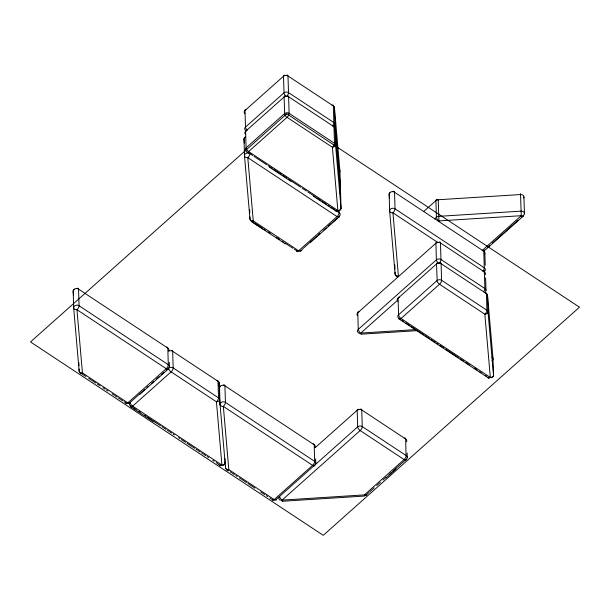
<?xml version="1.0" encoding="UTF-8"?>
<svg xmlns="http://www.w3.org/2000/svg" width="610" height="610" viewBox="0 0 610 610"><rect width="100%" height="100%" fill="white"/><g stroke="black" fill="none" stroke-linecap="round" stroke-linejoin="round"><path stroke-width="0.91" d="M144.578 389.592L130.159 402.417L130.037 403.08A2.89 1.365 48.3 0 1 129.671 403.401L128.946 403.401A3.629 1.716 48.3 0 1 128.146 403.096L82.442 372.931A3.241 2.074 -5 0 1 79.14 371.063L73.665 307.837L73.169 291.237A3.241 2.493 -1.7 0 1 74.969 288.82A3.241 2.493 -1.7 0 1 78.545 289.132L167.803 348.089A3.241 2.493 -1.7 0 1 168.68 350.872M303.391 248.201L300.86 251.007A2.89 1.365 48.3 0 1 300.494 251.32L299.769 251.328A3.629 1.716 48.3 0 1 298.976 251.015L253.264 220.85A3.241 2.074 -5 0 1 249.97 218.982L244.488 155.756L244 139.156A3.241 2.493 -1.7 0 1 245.594 136.823M437.606 242.406A3.241 1.533 48.3 0 0 435.898 243.237L357.78 312.785L358.268 329.385L359.046 331.39A2.707 1.327 48.4 0 0 359.534 332L360.937 333.906M225.029 460.71L225.09 462.784A3.241 2.074 -5 0 1 221.918 465.064L220.828 465.788A2.707 1.197 -57.7 0 1 220.408 465.849L216.237 462.586M364.559 496.052L282.209 501.267L282.216 500.513A3.241 2.493 -1.7 0 1 281.5 500.497M282.194 501.237L282.064 500.108L280.821 499.049A2.707 1.327 48.4 0 1 280.348 498.431L279.563 496.418A3.241 2.493 -1.7 0 0 280.387 500.208M360.922 334.211L417.697 330.62M276.536 499.369L276.414 499.773A2.89 1.365 48.3 0 1 276.048 500.086L275.323 500.093A3.629 1.716 48.3 0 1 274.531 499.788L228.819 469.624A3.241 2.074 -5 0 1 225.525 467.748L219.615 399.558L219.12 382.958A3.241 2.493 -1.7 0 0 218.022 381.265A3.241 1.403 -56.6 0 0 216.901 380.419M437.583 199.775A3.241 1.533 48.3 0 0 435.921 200.621L436.409 217.221A3.241 1.533 48.3 0 0 438.918 220.912L521.268 215.696L522.495 216.275A2.707 1.25 47.2 0 0 522.961 216.291L523.639 215.231A3.241 2.493 -1.7 0 0 524.112 212.486A3.241 2.493 -1.7 0 0 520.986 211.136L438.636 216.352A3.241 2.493 -1.7 0 0 436.409 217.221L434.556 218.876M523.319 216.1L483.966 251.106M146.979 387.449L148.177 386.382M151.783 383.171L153.583 381.57M156.587 378.894L158.989 376.759M161.391 374.616L163.793 372.481M166.195 370.339L168.596 368.204A3.241 2.493 -1.7 0 1 173.171 367.914L218.517 397.865A3.241 2.493 -1.7 0 1 219.615 399.558A3.241 2.074 -5 0 1 216.443 401.837L221.918 465.064L132.66 406.108A3.241 1.533 48.3 0 1 130.159 402.417A3.241 2.493 -1.7 0 1 128.908 403.111M303.986 247.668L317.2 235.902M318.405 234.835L320.204 233.233M323.208 230.557L326.213 227.881M328.012 226.279L331.611 223.069M332.816 222.002L337.017 218.258M338.222 217.19L339.419 216.123A3.241 2.493 -1.7 0 0 339.114 212.608L339.053 210.534M139.522 394.632L168.337 368.989M310.345 242.551L339.16 216.908M424.141 211.113L435.921 200.621A3.241 2.493 -1.7 0 1 438.148 199.752L520.498 194.544A3.241 2.493 -1.7 0 1 523.654 198.029M397.743 300.158L360.769 333.068L415.669 329.591M482.205 250.474L521.268 215.696L520.498 193.805L520.589 194.323M483.189 251.251L484.584 250.008M487.375 247.523L489.464 245.662M492.255 243.177L518.065 220.202M521.55 217.099L523.639 215.231M315.339 447.526L357.193 410.271A3.241 1.533 48.3 0 1 358.901 409.447M276.543 499.11L357.681 426.87A3.241 2.493 -1.7 0 1 362.256 426.581L406.176 455.586A3.241 2.493 -1.7 0 1 406.481 459.101L392.832 471.248M365.642 495.091A3.241 2.493 -1.7 0 0 366.793 494.428L369.271 492.224M369.889 491.668L374.235 487.809M376.713 485.598L380.434 482.289M382.912 480.078L386.016 477.317M389.111 474.557L391.597 472.346M386.138 477.752L396.035 468.945M168.612 350.636L168.932 350.559A2.89 1.365 48.3 0 1 169.13 350.567M438.277 263.162L438.003 263.055A2.89 1.365 48.3 0 0 437.339 262.94L436.783 263.185A3.629 1.716 48.3 0 0 436.539 263.695L437.179 281.439A2.89 1.365 48.3 0 0 437.583 282.262L438.331 283.238A3.629 1.716 48.3 0 0 439.147 284.001L484.851 314.219L490.333 377.445L489.243 378.162A2.707 1.197 -57.7 0 1 488.824 378.223L399.138 319.045M437.568 242.3L392.939 212.821A3.241 2.074 -5 0 1 389.637 210.953L389.149 194.354A3.241 2.074 -5 0 1 390.049 192.829M248.499 152.759L252.647 155.497M254.042 156.419L255.476 157.365M256.139 157.799L266.631 164.73M267.988 165.63L272.212 168.413M273.57 169.313L281.279 174.407M282.674 175.322L286.814 178.067M288.248 179.012L300.799 187.3M302.156 188.2L306.38 190.983M307.737 191.883L310.528 193.728M311.26 194.209L312.656 195.131M313.319 195.566L315.446 196.977M316.803 197.869L321.02 200.66M322.385 201.552L326.563 204.319M327.959 205.242L329.392 206.188M330.75 207.08L334.966 209.87M336.331 210.77L339.114 212.608A3.241 1.403 -56.6 0 1 337.04 216.588L298.61 250.802A3.241 1.403 -56.6 0 1 296.414 250.626A3.241 2.493 -1.7 0 0 298.092 251.198M269.414 167.14L291.153 181.505M249.909 216.908L249.97 218.982A3.241 2.493 -1.7 0 0 251.068 220.683L253.196 222.086M254.614 223.016L259.57 226.295M260.279 226.76L262.407 228.171M263.817 229.101L265.236 230.039M268.072 231.907L270.2 233.317M276.574 237.526L279.41 239.394M282.239 241.27L283.658 242.208M285.076 243.138L287.912 245.014M288.621 245.479L290.032 246.417M290.741 246.882L292.869 248.293M294.287 249.223L295.705 250.161M491.263 377.727A3.241 2.493 -1.7 0 0 493.505 375.165L493.017 358.566L487.535 295.339A3.241 2.493 -1.7 0 0 486.437 293.646L441.091 263.695A3.241 2.493 -1.7 0 0 436.516 263.985L398.078 298.198L398.574 314.798A3.241 2.493 -1.7 0 0 398.879 318.313L400.968 319.693M402.364 320.616L403.759 321.539M405.848 322.919L410.034 325.679M411.43 326.602L415.616 329.362M416.31 329.827L421.19 333.052M421.891 333.51L423.98 334.89M425.376 335.813L426.771 336.735M427.465 337.193L429.562 338.58M430.957 339.495L432.353 340.418M433.047 340.883L435.136 342.263M436.531 343.186L437.927 344.101M440.024 345.489L443.508 347.791M445.597 349.172L458.148 357.46M460.245 358.84L463.73 361.15M465.819 362.531L469.311 364.833M474.191 368.059L476.982 369.896M479.765 371.742L481.16 372.664M485.346 375.424L486.742 376.347M251.511 221.537L285.305 243.863M79.079 368.989L79.14 371.063A3.241 2.493 -1.7 0 0 80.245 372.756L85.911 376.5M88.747 378.375L90.867 379.778M91.576 380.243L95.831 383.057M97.249 383.987L100.078 385.863M102.915 387.731L105.042 389.142M106.46 390.072L107.871 391.01M112.126 393.816L114.253 395.219M114.962 395.692L117.082 397.095M118.5 398.033L119.918 398.963M120.627 399.436L122.755 400.839M124.165 401.776L125.584 402.707M130.159 402.417A3.241 2.493 -1.7 0 0 130.464 405.932L131.859 406.855M133.254 407.777L136.045 409.615M138.836 411.46L140.231 412.383M144.41 415.143L145.805 416.066M147.201 416.988L151.387 419.749M152.782 420.671L157.662 423.897M158.356 424.354L160.453 425.742M161.848 426.657L163.244 427.579M163.938 428.045L166.027 429.425M167.422 430.347L168.817 431.262M169.519 431.728L171.608 433.108M173.004 434.03L174.399 434.953M178.577 437.713L179.973 438.636M181.368 439.558L185.554 442.319M186.95 443.241L191.83 446.467M192.531 446.924L194.62 448.304M196.016 449.227L197.411 450.149M198.105 450.607L200.202 451.995M201.59 452.917L202.985 453.832M203.687 454.297L205.776 455.678M207.171 456.6L208.567 457.523M212.753 460.283L214.148 461.206M225.464 465.674L225.525 467.748A3.241 2.493 -1.7 0 0 226.623 469.448L228.75 470.851M230.168 471.789L231.587 472.719M232.288 473.192L234.415 474.595M235.834 475.533L237.252 476.463M239.379 477.874L240.79 478.804M241.499 479.277L243.626 480.68M244.335 481.145L246.463 482.548M247.881 483.486L254.965 488.168M260.63 491.912L264.885 494.718M266.303 495.655L267.714 496.593M269.841 497.996L271.259 498.927M313.418 196.206L336.346 211.289A2.707 1.197 -57.7 0 0 336.781 211.212L337.864 210.503A3.241 2.074 -5 0 0 341.036 208.223L340.548 191.624L335.065 128.405A3.241 2.493 -1.7 0 0 333.967 126.705L288.621 96.754A3.241 1.403 -56.6 0 0 287.219 96.029M251.328 221.415L262.948 229.101M130.723 406.664L153.468 421.701M335.98 211.136L335.668 210.366A3.241 2.493 -1.7 0 0 336.918 210.839M488.45 378.078L488.137 377.27A3.241 2.493 -1.7 0 0 488.938 377.651M438.224 199.371L438.918 220.912M249.879 153.857L249.269 155.756A2.707 1.121 -56.4 0 1 248.872 156.427L247.79 157.632L253.264 220.85A3.241 1.403 -56.6 0 1 251.068 220.683M166.393 347.364A3.241 1.403 -56.6 0 1 167.803 348.089L168.291 364.688A3.241 2.493 -1.7 0 1 168.596 368.204L168.764 369.058A2.89 1.365 48.3 0 0 169.168 369.881L169.923 370.865A3.629 1.716 48.3 0 0 170.731 371.62L216.443 401.837A3.241 1.403 -56.6 0 0 218.517 397.865L218.022 381.265L172.676 351.314A3.241 1.403 -56.6 0 0 171.662 350.437M396.225 276.017A3.241 1.403 -56.6 0 0 398.414 276.048L392.939 212.821L394.014 211.617A2.707 1.121 -56.4 0 0 394.434 210.946L395.044 209.238L394.517 192.249A3.241 1.403 -56.6 0 0 393.107 191.517M389.485 198.303L389.149 194.354A3.241 2.493 -1.7 0 1 390.941 191.929A3.241 2.493 -1.7 0 1 394.517 192.249L483.776 251.206A3.241 2.493 -1.7 0 1 484.653 253.981M244.335 143.114L244 139.156A3.241 2.074 -5 0 1 245.25 137.41M219.669 389.287L219.12 382.958A3.241 2.074 -5 0 0 217.503 381.281M73.513 295.194L73.169 291.237A3.241 2.074 -5 0 1 74.687 289.361M524.44 213.698L523.952 196.931M484.874 252.898L485.24 265.289M485.613 277.847L485.979 290.246M484.538 270.276L484.569 271.313A3.241 1.533 48.3 0 1 484.058 272.266M407.144 453.062L407.274 457.286M394.838 264.839L394.967 268.987M395.059 272.098L395.12 274.172A3.241 2.493 -1.7 0 0 396.218 275.873M315.652 458.872L315.774 463.074M249.688 209.649L249.78 212.76M224.968 458.636L224.998 459.673M220.568 386.328A3.241 2.074 -5 0 0 219.554 387.929L220.042 404.529A3.241 2.074 -5 0 0 223.344 406.397L312.602 465.354A3.241 1.533 48.3 0 0 314.981 464.889A3.241 2.493 -1.7 0 0 314.676 461.381L314.18 444.781A3.241 1.403 -56.6 0 0 313.166 443.905M169.267 362.18L169.389 366.389M78.896 362.767L78.987 365.878M364.574 495.655L364.414 494.893L404.422 459.254A3.629 1.571 -56.6 0 0 405.116 458.4L405.749 457.332A2.89 1.25 -56.6 0 0 406.069 456.463L405.642 438.704A3.629 1.571 -56.6 0 0 405.391 438.224L404.865 438.049A2.89 1.25 -56.6 0 0 404.27 438.239M219.722 464.889L219.722 464.927A3.241 2.493 -1.7 0 0 220.523 465.278M247.286 130.243A3.241 1.533 48.3 0 1 245.487 127.116L244.999 110.517A3.241 1.533 48.3 0 1 246.051 109.51M244.869 113.681A3.241 2.493 -1.7 0 1 244.999 110.517L283.429 76.296A3.241 2.493 -1.7 0 1 288.004 76.006L333.35 105.957A3.241 2.493 -1.7 0 1 334.448 107.657L339.93 170.876L340.418 187.476A3.241 2.493 -1.7 0 1 339.404 189.474M339.518 189.001A3.241 2.074 -5 0 0 340.418 187.476L334.943 124.249L334.448 107.657A3.241 2.074 -5 0 0 333.342 106.186M333.426 126.133A3.241 2.074 -5 0 0 334.943 124.249A3.241 2.493 -1.7 0 0 333.845 122.557L288.5 92.606A3.241 2.493 -1.7 0 0 283.924 92.895L245.487 127.116A3.241 2.493 -1.7 0 0 245.792 130.624A3.241 1.403 -56.6 0 0 246.112 131.409M338.825 169.412A3.241 2.074 -5 0 1 339.93 170.876A3.241 2.493 -1.7 0 1 338.901 172.882M332.549 125.691A3.241 1.403 -56.6 0 0 333.845 122.557L333.35 105.957A3.241 1.403 -56.6 0 0 331.939 105.233M286.936 96.06A3.241 1.403 -56.6 0 0 288.5 92.606L288.004 76.006A3.241 1.403 -56.6 0 0 286.601 75.282M285.861 96.151A3.629 1.716 48.3 0 1 285.251 95.556L284.496 94.581A2.89 1.365 48.3 0 1 284.092 93.757L283.452 76.006A3.629 1.716 48.3 0 1 283.696 75.495L284.26 75.251A2.89 1.365 48.3 0 1 284.916 75.365M339.419 216.222A3.241 1.533 48.3 0 1 337.04 216.588L247.79 157.632A3.241 2.074 -5 0 1 244.488 155.756A3.241 2.493 -1.7 0 1 246.287 153.339A3.241 2.493 -1.7 0 1 249.856 153.651M300.989 250.336A3.241 2.493 -1.7 0 1 300.303 250.802M245.487 134.429A3.241 2.493 -1.7 0 1 245.609 131.264A3.241 1.533 48.3 0 1 246.669 130.258M338.337 210.885A3.241 2.493 -1.7 0 0 341.036 208.223L335.561 144.997L335.065 128.405A3.241 2.074 -5 0 0 333.96 126.933M339.442 190.16A3.241 2.074 -5 0 1 340.548 191.624A3.241 2.493 -1.7 0 1 339.511 193.629M332.557 125.98A3.241 1.403 -56.6 0 1 333.967 126.705L334.463 143.304A3.241 1.403 -56.6 0 1 332.389 147.277L337.864 210.503L248.606 151.547A3.241 1.533 48.3 0 1 246.104 147.864L245.609 131.264L284.046 97.043A3.241 2.493 -1.7 0 1 288.621 96.754L289.117 113.353A3.241 1.403 -56.6 0 1 287.043 117.326L248.606 151.547A3.241 1.403 -56.6 0 1 246.41 151.371A3.241 2.493 -1.7 0 1 246.104 147.864L284.542 113.643A3.241 2.493 -1.7 0 1 289.117 113.353L334.463 143.304A3.241 2.493 -1.7 0 1 335.561 144.997A3.241 2.074 -5 0 1 332.389 147.277L286.677 117.059A3.629 1.716 48.3 0 1 285.861 116.304L285.114 115.328A2.89 1.365 48.3 0 1 284.71 114.505L284.069 96.754A3.629 1.716 48.3 0 1 284.313 96.243L284.878 95.999A2.89 1.365 48.3 0 1 285.289 96.044M398.879 318.313A3.241 1.403 -56.6 0 0 401.075 318.489L490.333 377.445A3.241 2.074 -5 0 0 493.505 375.165L488.03 311.939L487.535 295.339A3.241 2.074 -5 0 0 485.918 293.662M397.773 301.165A3.241 2.493 -1.7 0 1 398.078 298.198A3.241 1.533 48.3 0 1 399.344 297.23M491.912 357.094A3.241 2.074 -5 0 1 493.017 358.566A3.241 2.493 -1.7 0 1 491.98 360.571M485.316 292.8A3.241 1.403 -56.6 0 1 486.437 293.646L486.925 310.238A3.241 1.403 -56.6 0 1 484.851 314.219A3.241 2.074 -5 0 0 488.03 311.939A3.241 2.493 -1.7 0 0 486.925 310.238L441.587 280.287A3.241 2.493 -1.7 0 0 437.012 280.577L398.574 314.798A3.241 1.533 48.3 0 0 401.075 318.489L439.513 284.268A3.241 1.403 -56.6 0 0 441.587 280.287L441.091 263.695A3.241 1.403 -56.6 0 0 439.482 263.078M439.513 262.879A3.241 1.403 -56.6 0 0 440.969 259.54L440.473 242.948A3.241 1.403 -56.6 0 0 438.872 242.33M485.186 292.06A3.241 2.493 -1.7 0 0 484.881 288.553L484.355 271.663A3.629 1.571 -56.6 0 0 484.104 271.183L483.577 271.008A2.89 1.25 -56.6 0 0 483.196 271.099M485.308 274.652A3.241 2.493 -1.7 0 0 484.393 271.953L440.473 242.948A3.241 2.493 -1.7 0 0 435.898 243.237L436.394 259.829A3.241 1.533 48.3 0 0 438.354 263.108M360.929 333.479A3.241 2.493 -1.7 0 1 357.803 332.13A3.241 2.493 -1.7 0 1 358.268 329.385L436.394 259.829A3.241 2.493 -1.7 0 1 440.969 259.54L484.881 288.553L484.775 289.422A2.89 1.25 -56.6 0 1 484.454 290.299L483.829 291.359A3.629 1.571 -56.6 0 1 483.471 291.824M359.046 311.809A3.241 1.533 48.3 0 0 357.78 312.785A3.241 2.493 -1.7 0 0 357.422 315.69M398.414 276.048A3.241 2.074 -5 0 1 395.12 274.172L389.637 210.953A3.241 2.493 -1.7 0 1 391.437 208.529A3.241 2.493 -1.7 0 1 395.013 208.841L484.264 267.798A3.241 2.493 -1.7 0 1 484.569 271.313M482.823 271.122A3.241 1.403 -56.6 0 0 484.264 267.798L483.776 251.206A3.241 1.403 -56.6 0 0 482.563 250.39M406.481 459.101A3.241 1.533 48.3 0 1 404.102 459.559L360.182 430.553A3.241 1.533 48.3 0 1 357.681 426.87L357.193 410.271A3.241 2.493 -1.7 0 1 361.768 409.981L405.68 438.986A3.241 2.493 -1.7 0 1 406.603 441.686M366.793 494.428A3.241 1.533 48.3 0 1 364.414 494.893L282.064 500.108L360.182 430.553A3.241 1.403 -56.6 0 0 362.256 426.581L361.768 409.981A3.241 1.403 -56.6 0 0 360.159 409.363M226.623 469.448A3.241 1.403 -56.6 0 0 228.819 469.624L223.344 406.397L224.419 405.192A2.707 1.121 -56.4 0 0 224.838 404.521L225.448 402.813L224.922 385.825A3.241 1.403 -56.6 0 0 223.313 385.207M220.042 404.529A3.241 2.493 -1.7 0 1 221.842 402.104A3.241 2.493 -1.7 0 1 225.418 402.417L314.676 461.381A3.241 1.403 -56.6 0 1 312.602 465.354L274.164 499.575A3.241 1.403 -56.6 0 1 271.969 499.399A3.241 2.493 -1.7 0 0 274.973 499.887M219.554 387.929A3.241 2.493 -1.7 0 1 221.354 385.505A3.241 2.493 -1.7 0 1 224.922 385.825L314.18 444.781A3.241 2.493 -1.7 0 1 315.065 447.557M276.338 499.27A3.241 2.493 -1.7 0 1 276.116 499.43M130.464 405.932A3.241 1.403 -56.6 0 0 132.66 406.108L171.097 371.887A3.241 1.403 -56.6 0 0 173.171 367.914L172.676 351.314A3.241 2.493 -1.7 0 0 168.787 351.139M126.636 403.172A3.241 2.493 -1.7 0 1 125.812 402.844M168.596 368.204A3.241 1.533 48.3 0 1 166.217 368.669L127.78 402.882A3.241 1.403 -56.6 0 1 125.599 402.897M225.09 462.784A3.241 2.493 -1.7 0 1 222.856 465.346M80.245 372.756A3.241 1.403 -56.6 0 0 82.442 372.931L76.959 309.712L78.034 308.5A2.707 1.121 -56.4 0 0 78.454 307.837L79.071 306.121L78.545 289.132A3.241 1.403 -56.6 0 0 77.134 288.408M286.738 113.818L30.5 341.935L323.262 535.313L579.5 307.196L286.738 113.818M168.291 364.688L79.033 305.732A3.241 2.493 -1.7 0 0 75.465 305.419A3.241 2.493 -1.7 0 0 73.665 307.837A3.241 2.074 -5 0 0 76.959 309.712L166.217 368.669A3.241 1.403 -56.6 0 0 168.291 364.688"/></g></svg>
